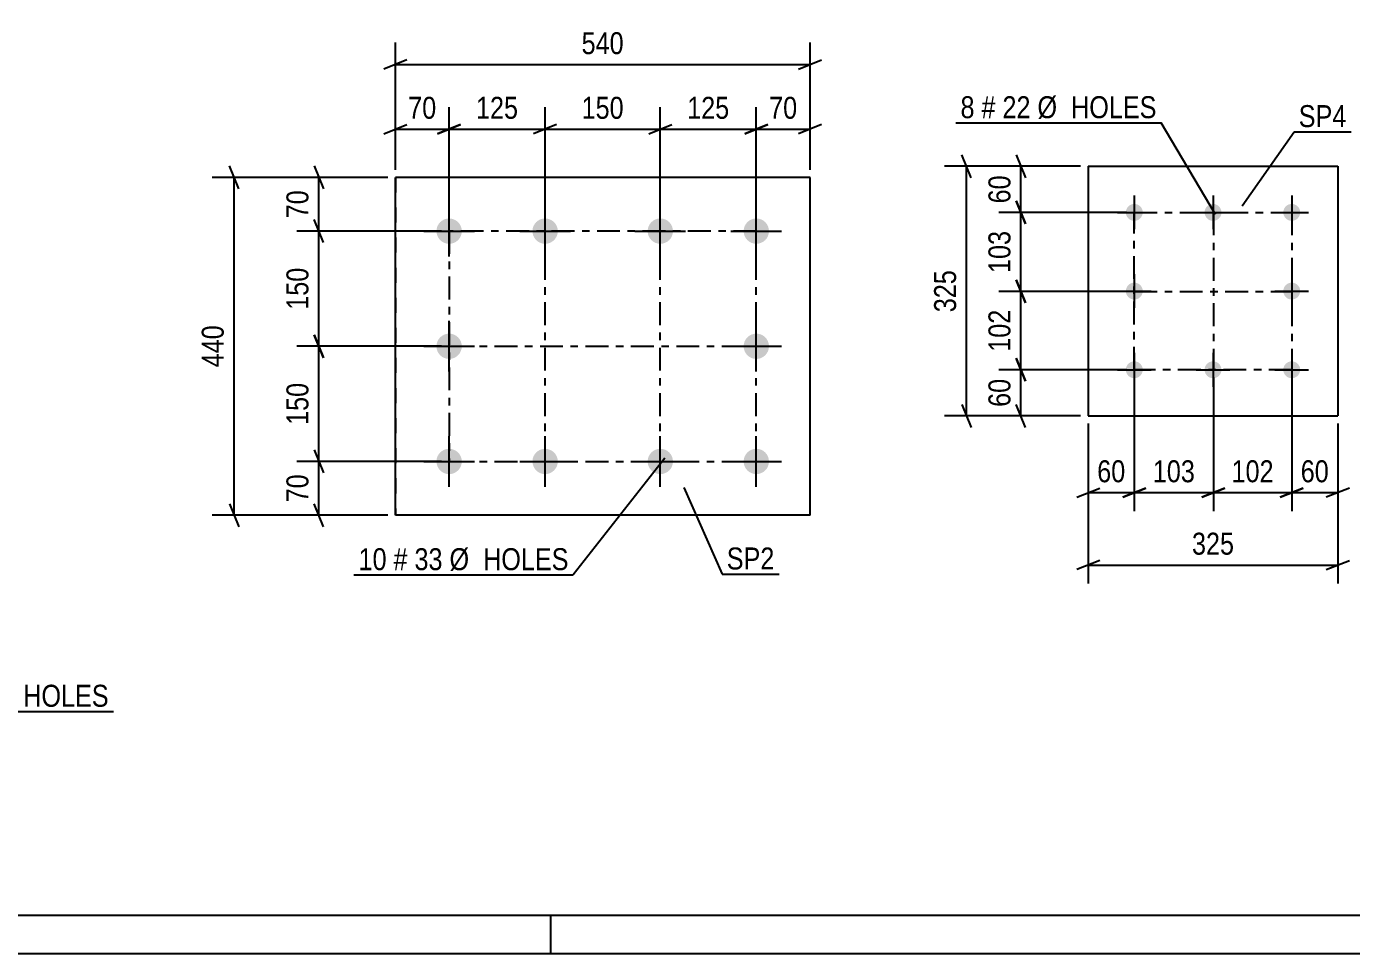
# Model space of a CAD drawing. Header units: millimetres. Extents: x 0 to 841, y 0 to 594.
# Drawn here: x 142.7 to 315.3, y 0 to 120.7 of the extents above; entities that cross this region are included whole.
import ezdxf

# ---------------------------------------------------------------- set-up
doc = ezdxf.new("R2010")
doc.units = ezdxf.units.MM
doc.linetypes.add('DXK_LINE_DOT2', pattern=[3.9198, 1.9599, -1.9599])
doc.linetypes.add('DXK_LINE_DOT3', pattern=[5.9187, 2.979, -0.9799, 0.9799, -0.9799])
doc.styles.add('Arial Narrow', font='ARIALN.TTF', dxfattribs={"height": 0.2})

# ---------------------------------------------------------------- blocks, each defined once
blk = doc.blocks.new('Unknown-682121983-1161')
at = {"color": 5, "linetype": 'Continuous'}
for p, q in [((5, 5), (836, 5)), ((211, 0), (211, 5)), ((0, 0), (841, 0))]:
    blk.add_line(p, q, dxfattribs=at)
blk = doc.blocks.new('Bolt-682121983-3488 - 3454')
at = {"linetype": 'Continuous'}
for points in [[(197.75, 95.74, -1), (197.75, 92.44, -1)], [(210.25, 95.74, -1), (210.25, 92.44, -1)], [(225.25, 95.74, -1), (225.25, 92.44, -1)], [(237.75, 95.74, -1), (237.75, 92.44, -1)], [(197.75, 80.74, -1), (197.75, 77.44, -1)], [(237.75, 80.74, -1), (237.75, 77.44, -1)], [(197.75, 65.74, -1), (197.75, 62.44, -1)], [(210.25, 65.74, -1), (210.25, 62.44, -1)], [(225.25, 65.74, -1), (225.25, 62.44, -1)], [(237.75, 65.74, -1), (237.75, 62.44, -1)]]:
    blk.add_hatch(color=1, dxfattribs=at).paths.add_polyline_path(points)
at = {"color": 1, "linetype": 'Continuous'}
for p, q in [((197.75, 90.79), (197.75, 97.39)), ((210.25, 90.79), (210.25, 97.39)), ((225.25, 90.79), (225.25, 97.39)), ((237.75, 90.79), (237.75, 97.39)), ((194.45, 94.09), (201.05, 94.09)), ((206.95, 94.09), (213.55, 94.09)), ((221.95, 94.09), (228.55, 94.09)), ((234.45, 94.09), (241.05, 94.09)), ((197.75, 75.79), (197.75, 82.39)), ((237.75, 75.79), (237.75, 82.39)), ((194.45, 79.09), (201.05, 79.09)), ((234.45, 79.09), (241.05, 79.09)), ((197.75, 60.79), (197.75, 67.39)), ((210.25, 60.79), (210.25, 67.39)), ((225.25, 60.79), (225.25, 67.39)), ((237.75, 60.79), (237.75, 67.39)), ((194.45, 64.09), (201.05, 64.09)), ((206.95, 64.09), (213.55, 64.09)), ((221.95, 64.09), (228.55, 64.09)), ((234.45, 64.09), (241.05, 64.09))]:
    blk.add_line(p, q, dxfattribs=at)
blk = doc.blocks.new('Part-682121983-3503 - 3454')
at = {"color": 2, "linetype": 'Continuous'}
for p, q in [((190.75, 101.09), (190.75, 101.09)), ((190.75, 57.09), (190.75, 101.09)), ((244.75, 101.09), (190.75, 101.09)), ((244.75, 57.09), (244.75, 101.09)), ((190.75, 57.09), (190.75, 57.09)), ((244.75, 57.09), (190.75, 57.09))]:
    blk.add_line(p, q, dxfattribs=at)
at = {"color": 7, "linetype": 'DXK_LINE_DOT2'}
for p, q in [((190.75, 101.09), (190.75, 57.09)), ((244.75, 101.09), (244.75, 101.09)), ((244.75, 57.09), (244.75, 101.09)), ((244.75, 57.09), (244.75, 57.09))]:
    blk.add_line(p, q, dxfattribs=at)
blk = doc.blocks.new('Part-682121983-2701 - 2652')
at = {"color": 2, "linetype": 'Continuous'}
for p, q in [((280.97, 102.53), (280.97, 70.03)), ((280.97, 102.53), (313.47, 102.53)), ((313.47, 102.53), (313.47, 70.03)), ((280.97, 70.03), (313.47, 70.03))]:
    blk.add_line(p, q, dxfattribs=at)
blk = doc.blocks.new('Bolt-682121983-2686 - 2652')
at = {"linetype": 'Continuous'}
for points in [[(286.97, 97.63, -1), (286.97, 95.43, -1)], [(297.22, 97.63, -1), (297.22, 95.43, -1)], [(307.47, 97.63, -1), (307.47, 95.43, -1)], [(286.97, 87.38, -1), (286.97, 85.18, -1)], [(307.47, 87.38, -1), (307.47, 85.18, -1)], [(286.97, 77.13, -1), (286.97, 74.93, -1)], [(297.22, 77.13, -1), (297.22, 74.93, -1)], [(307.47, 77.13, -1), (307.47, 74.93, -1)]]:
    blk.add_hatch(color=1, dxfattribs=at).paths.add_polyline_path(points)
at = {"color": 1, "linetype": 'Continuous'}
for p, q in [((286.97, 98.73), (286.97, 94.33)), ((297.22, 98.73), (297.22, 94.33)), ((307.47, 98.73), (307.47, 94.33)), ((284.77, 96.53), (289.17, 96.53)), ((295.02, 96.53), (299.42, 96.53)), ((305.27, 96.53), (309.67, 96.53)), ((286.97, 88.48), (286.97, 84.08)), ((307.47, 88.48), (307.47, 84.08)), ((284.77, 86.28), (289.17, 86.28)), ((305.27, 86.28), (309.67, 86.28)), ((286.97, 78.23), (286.97, 73.83)), ((297.22, 78.23), (297.22, 73.83)), ((307.47, 78.23), (307.47, 73.83)), ((284.77, 76.03), (289.17, 76.03)), ((295.02, 76.03), (299.42, 76.03)), ((305.27, 76.03), (309.67, 76.03))]:
    blk.add_line(p, q, dxfattribs=at)
blk = doc.blocks.new('Rectangle-682121983-3599 - 3454')
at = {"color": 1, "linetype": 'DXK_LINE_DOT3'}
blk.add_lwpolyline([(197.75, 64.09), (237.75, 64.09), (237.75, 94.09), (197.75, 94.09), (197.75, 64.09)], close=True, dxfattribs=at)
blk = doc.blocks.new('Rectangle-682121983-2788 - 2652')
at = {"color": 1, "linetype": 'DXK_LINE_DOT3'}
blk.add_lwpolyline([(286.97, 96.53), (307.47, 96.53), (307.47, 76.03), (286.97, 76.03), (286.97, 96.53)], close=True, dxfattribs=at)
blk = doc.blocks.new('Line-682121983-3578 - 3454')
at = {"color": 1, "linetype": 'DXK_LINE_DOT3'}
blk.add_line((210.25, 64.09), (210.25, 94.09), dxfattribs=at)
blk = doc.blocks.new('Line-682121983-2774 - 2652')
at = {"color": 1, "linetype": 'DXK_LINE_DOT3'}
blk.add_line((297.27, 96.53), (297.27, 76.03), dxfattribs=at)
blk = doc.blocks.new('Line-682121983-3585 - 3454')
at = {"color": 1, "linetype": 'DXK_LINE_DOT3'}
blk.add_line((225.25, 64.09), (225.25, 94.09), dxfattribs=at)
blk = doc.blocks.new('Line-682121983-2781 - 2652')
at = {"color": 1, "linetype": 'DXK_LINE_DOT3'}
blk.add_line((286.97, 86.23), (307.47, 86.23), dxfattribs=at)
blk = doc.blocks.new('Line-682121983-3592 - 3454')
at = {"color": 1, "linetype": 'DXK_LINE_DOT3'}
blk.add_line((197.75, 79.09), (237.75, 79.09), dxfattribs=at)
blk = doc.blocks.new('StraightDimension-682121983-3568 - 3454')
at = {"color": 7, "linetype": 'Continuous'}
for p, q in [((180.18, 65.59), (181.38, 62.59)), ((196.75, 64.09), (177.93, 64.09)), ((180.78, 57.09), (180.78, 64.09)), ((189.75, 57.09), (177.93, 57.09)), ((181.38, 55.59), (180.18, 58.59))]:
    blk.add_line(p, q, dxfattribs=at)
at = {"color": 0}
blk.add_wipeout([(180.03, 63.02), (175.83, 63.02), (175.83, 58.16), (180.03, 58.16)], dxfattribs=at)
at = {"color": 3, "style": 'Arial Narrow'}
blk.add_text('70', height=2.863, rotation=90.0002, dxfattribs=at).set_placement((179.43, 58.76))
blk = doc.blocks.new('StraightDimension-682121983-32140 - 3454')
at = {"color": 7, "linetype": 'Continuous'}
for p, q in [((181.38, 77.59), (180.18, 80.59)), ((196.75, 79.09), (177.93, 79.09)), ((180.78, 64.09), (180.78, 79.09)), ((180.18, 65.59), (181.38, 62.59)), ((196.75, 64.09), (177.93, 64.09))]:
    blk.add_line(p, q, dxfattribs=at)
at = {"color": 0}
blk.add_wipeout([(180.03, 74.93), (175.83, 74.93), (175.83, 68.25), (180.03, 68.25)], dxfattribs=at)
at = {"color": 3, "style": 'Arial Narrow'}
blk.add_text('150', height=2.863, rotation=90.0002, dxfattribs=at).set_placement((179.43, 68.85))
blk = doc.blocks.new('StraightDimension-682121983-32122 - 3454')
at = {"color": 7, "linetype": 'Continuous'}
for p, q in [((197.75, 95.09), (197.75, 110.22)), ((210.25, 95.09), (210.25, 110.22)), ((196.25, 106.77), (199.25, 107.97)), ((197.75, 107.37), (210.25, 107.37)), ((211.75, 107.97), (208.75, 106.77))]:
    blk.add_line(p, q, dxfattribs=at)
at = {"color": 0}
blk.add_wipeout([(207.34, 108.12), (207.34, 112.32), (200.65, 112.32), (200.65, 108.12)], dxfattribs=at)
at = {"color": 3, "style": 'Arial Narrow'}
blk.add_text('125', height=2.863, dxfattribs=at).set_placement((201.25, 108.72))
blk = doc.blocks.new('StraightDimension-682121983-3505 - 3454')
at = {"color": 7, "linetype": 'Continuous'}
for p, q in [((170.35, 99.59), (169.15, 102.59)), ((189.75, 101.09), (166.9, 101.09)), ((169.75, 57.09), (169.75, 101.09)), ((189.75, 57.09), (166.9, 57.09)), ((169.15, 58.59), (170.35, 55.59))]:
    blk.add_line(p, q, dxfattribs=at)
at = {"color": 0}
blk.add_wipeout([(169, 82.43), (164.8, 82.43), (164.8, 75.75), (169, 75.75)], dxfattribs=at)
at = {"color": 3, "style": 'Arial Narrow'}
blk.add_text('440', height=2.863, rotation=90.0002, dxfattribs=at).set_placement((168.4, 76.35))
blk = doc.blocks.new('StraightDimension-682121983-8530 - 3454')
at = {"color": 7, "linetype": 'Continuous'}
for p, q in [((237.75, 95.09), (237.75, 110.22)), ((244.75, 102.09), (244.75, 110.22)), ((236.25, 106.77), (239.25, 107.97)), ((237.75, 107.37), (244.75, 107.37)), ((246.25, 107.97), (243.25, 106.77))]:
    blk.add_line(p, q, dxfattribs=at)
at = {"color": 0}
blk.add_wipeout([(243.68, 108.12), (243.68, 112.32), (238.82, 112.32), (238.82, 108.12)], dxfattribs=at)
at = {"color": 3, "style": 'Arial Narrow'}
blk.add_text('70', height=2.863, dxfattribs=at).set_placement((239.42, 108.72))
blk = doc.blocks.new('StraightDimension-682121983-3558 - 3454')
at = {"color": 7, "linetype": 'Continuous'}
for p, q in [((180.18, 102.59), (181.38, 99.59)), ((189.75, 101.09), (177.93, 101.09)), ((180.78, 94.09), (180.78, 101.09)), ((181.38, 92.59), (180.18, 95.59)), ((196.75, 94.09), (177.93, 94.09))]:
    blk.add_line(p, q, dxfattribs=at)
at = {"color": 0}
blk.add_wipeout([(180.03, 100.02), (175.83, 100.02), (175.83, 95.16), (180.03, 95.16)], dxfattribs=at)
at = {"color": 3, "style": 'Arial Narrow'}
blk.add_text('70', height=2.863, rotation=90.0002, dxfattribs=at).set_placement((179.43, 95.76))
blk = doc.blocks.new('StraightDimension-682121983-8531 - 3454')
at = {"color": 7, "linetype": 'Continuous'}
for p, q in [((190.75, 102.09), (190.75, 110.22)), ((197.75, 95.09), (197.75, 110.22)), ((189.25, 106.77), (192.25, 107.97)), ((190.75, 107.37), (197.75, 107.37)), ((199.25, 107.97), (196.25, 106.77))]:
    blk.add_line(p, q, dxfattribs=at)
at = {"color": 0}
blk.add_wipeout([(196.68, 108.12), (196.68, 112.32), (191.82, 112.32), (191.82, 108.12)], dxfattribs=at)
at = {"color": 3, "style": 'Arial Narrow'}
blk.add_text('70', height=2.863, dxfattribs=at).set_placement((192.42, 108.72))
blk = doc.blocks.new('StraightDimension-682121983-12088 - 3454')
at = {"color": 7, "linetype": 'Continuous'}
for p, q in [((190.75, 102.09), (190.75, 118.64)), ((244.75, 102.09), (244.75, 118.64)), ((192.25, 116.39), (189.25, 115.19)), ((190.75, 115.79), (244.75, 115.79)), ((243.25, 115.19), (246.25, 116.39))]:
    blk.add_line(p, q, dxfattribs=at)
at = {"color": 0}
blk.add_wipeout([(221.09, 116.54), (221.09, 120.74), (214.4, 120.74), (214.4, 116.54)], dxfattribs=at)
at = {"color": 3, "style": 'Arial Narrow'}
blk.add_text('540', height=2.863, dxfattribs=at).set_placement((215, 117.14))
blk = doc.blocks.new('StraightDimension-682121983-32124 - 3454')
at = {"color": 7, "linetype": 'Continuous'}
for p, q in [((210.25, 95.09), (210.25, 110.22)), ((225.25, 95.09), (225.25, 110.22)), ((211.75, 107.97), (208.75, 106.77)), ((210.25, 107.37), (225.25, 107.37)), ((223.75, 106.77), (226.75, 107.97))]:
    blk.add_line(p, q, dxfattribs=at)
at = {"color": 0}
blk.add_wipeout([(221.09, 108.12), (221.09, 112.32), (214.4, 112.32), (214.4, 108.12)], dxfattribs=at)
at = {"color": 3, "style": 'Arial Narrow'}
blk.add_text('150', height=2.863, dxfattribs=at).set_placement((215, 108.72))
blk = doc.blocks.new('StraightDimension-682121983-32126 - 3454')
at = {"color": 7, "linetype": 'Continuous'}
for p, q in [((225.25, 95.09), (225.25, 110.22)), ((237.75, 95.09), (237.75, 110.22)), ((223.75, 106.77), (226.75, 107.97)), ((225.25, 107.37), (237.75, 107.37)), ((239.25, 107.97), (236.25, 106.77))]:
    blk.add_line(p, q, dxfattribs=at)
at = {"color": 0}
blk.add_wipeout([(234.84, 108.12), (234.84, 112.32), (228.15, 112.32), (228.15, 108.12)], dxfattribs=at)
at = {"color": 3, "style": 'Arial Narrow'}
blk.add_text('125', height=2.863, dxfattribs=at).set_placement((228.75, 108.72))
blk = doc.blocks.new('StraightDimension-682121983-32142 - 3454')
at = {"color": 7, "linetype": 'Continuous'}
for p, q in [((181.38, 92.59), (180.18, 95.59)), ((196.75, 94.09), (177.93, 94.09)), ((180.78, 79.09), (180.78, 94.09)), ((180.18, 80.59), (181.38, 77.59)), ((196.75, 79.09), (177.93, 79.09))]:
    blk.add_line(p, q, dxfattribs=at)
at = {"color": 0}
blk.add_wipeout([(180.03, 89.93), (175.83, 89.93), (175.83, 83.25), (180.03, 83.25)], dxfattribs=at)
at = {"color": 3, "style": 'Arial Narrow'}
blk.add_text('150', height=2.863, rotation=90.0002, dxfattribs=at).set_placement((179.43, 83.85))
blk = doc.blocks.new('StraightDimension-682121983-2725 - 2652')
at = {"color": 7, "linetype": 'Continuous'}
for p, q in [((285.97, 76.03), (269.34, 76.03)), ((271.59, 77.53), (272.79, 74.53)), ((272.19, 70.03), (272.19, 76.03)), ((272.79, 68.53), (271.59, 71.53)), ((279.97, 70.03), (269.34, 70.03))]:
    blk.add_line(p, q, dxfattribs=at)
at = {"color": 0}
blk.add_wipeout([(271.44, 75.46), (267.24, 75.46), (267.24, 70.6), (271.44, 70.6)], dxfattribs=at)
at = {"color": 3, "style": 'Arial Narrow'}
blk.add_text('60', height=2.863, rotation=90.0002, dxfattribs=at).set_placement((270.84, 71.2))
blk = doc.blocks.new('StraightDimension-682121983-2750 - 2652')
at = {"color": 7, "linetype": 'Continuous'}
for p, q in [((307.47, 75.03), (307.47, 57.63)), ((313.47, 69.03), (313.47, 57.63)), ((305.97, 59.43), (308.97, 60.63)), ((314.97, 60.63), (311.97, 59.43)), ((307.47, 60.03), (313.47, 60.03))]:
    blk.add_line(p, q, dxfattribs=at)
at = {"color": 0}
blk.add_wipeout([(312.9, 60.78), (312.9, 64.98), (308.04, 64.98), (308.04, 60.78)], dxfattribs=at)
at = {"color": 3, "style": 'Arial Narrow'}
blk.add_text('60', height=2.863, dxfattribs=at).set_placement((308.64, 61.38))
blk = doc.blocks.new('StraightDimension-682121983-2703 - 2652')
at = {"color": 7, "linetype": 'Continuous'}
for p, q in [((280.97, 69.03), (280.97, 48.2)), ((313.47, 69.03), (313.47, 48.2)), ((282.47, 51.2), (279.47, 50)), ((280.97, 50.6), (313.47, 50.6)), ((311.97, 50), (314.97, 51.2))]:
    blk.add_line(p, q, dxfattribs=at)
at = {"color": 0}
blk.add_wipeout([(300.56, 51.35), (300.56, 55.55), (293.88, 55.55), (293.88, 51.35)], dxfattribs=at)
at = {"color": 3, "style": 'Arial Narrow'}
blk.add_text('325', height=2.863, dxfattribs=at).set_placement((294.48, 51.95))
blk = doc.blocks.new('StraightDimension-682121983-9587 - 2652')
at = {"color": 7, "linetype": 'Continuous'}
for p, q in [((286.97, 75.03), (286.97, 57.63)), ((297.27, 75.03), (297.27, 57.63)), ((285.47, 59.43), (288.47, 60.63)), ((298.77, 60.63), (295.77, 59.43)), ((286.97, 60.03), (297.27, 60.03))]:
    blk.add_line(p, q, dxfattribs=at)
at = {"color": 0}
blk.add_wipeout([(295.46, 60.78), (295.46, 64.98), (288.78, 64.98), (288.78, 60.78)], dxfattribs=at)
at = {"color": 3, "style": 'Arial Narrow'}
blk.add_text('103', height=2.863, dxfattribs=at).set_placement((289.38, 61.38))
blk = doc.blocks.new('StraightDimension-682121983-2714 - 2652')
at = {"color": 7, "linetype": 'Continuous'}
for p, q in [((265.71, 101.03), (264.51, 104.03)), ((279.97, 102.53), (262.26, 102.53)), ((265.11, 70.03), (265.11, 102.53)), ((264.51, 71.53), (265.71, 68.53)), ((279.97, 70.03), (262.26, 70.03))]:
    blk.add_line(p, q, dxfattribs=at)
at = {"color": 0}
blk.add_wipeout([(264.36, 89.62), (260.16, 89.62), (260.16, 82.93), (264.36, 82.93)], dxfattribs=at)
at = {"color": 3, "style": 'Arial Narrow'}
blk.add_text('325', height=2.863, rotation=90.0002, dxfattribs=at).set_placement((263.76, 83.53))
blk = doc.blocks.new('StraightDimension-682121983-2739 - 2652')
at = {"color": 7, "linetype": 'Continuous'}
for p, q in [((271.59, 104.03), (272.79, 101.03)), ((279.97, 102.53), (269.34, 102.53)), ((272.19, 96.53), (272.19, 102.53)), ((272.79, 95.03), (271.59, 98.03)), ((285.97, 96.53), (269.34, 96.53))]:
    blk.add_line(p, q, dxfattribs=at)
at = {"color": 0}
blk.add_wipeout([(271.44, 101.96), (267.24, 101.96), (267.24, 97.1), (271.44, 97.1)], dxfattribs=at)
at = {"color": 3, "style": 'Arial Narrow'}
blk.add_text('60', height=2.863, rotation=90.0002, dxfattribs=at).set_placement((270.84, 97.7))
blk = doc.blocks.new('StraightDimension-682121983-2764 - 2652')
at = {"color": 7, "linetype": 'Continuous'}
for p, q in [((286.97, 75.03), (286.97, 57.63)), ((280.97, 69.03), (280.97, 57.63)), ((279.47, 59.43), (282.47, 60.63)), ((288.47, 60.63), (285.47, 59.43)), ((280.97, 60.03), (286.97, 60.03))]:
    blk.add_line(p, q, dxfattribs=at)
at = {"color": 0}
blk.add_wipeout([(286.4, 60.78), (286.4, 64.98), (281.54, 64.98), (281.54, 60.78)], dxfattribs=at)
at = {"color": 3, "style": 'Arial Narrow'}
blk.add_text('60', height=2.863, dxfattribs=at).set_placement((282.14, 61.38))
blk = doc.blocks.new('StraightDimension-682121983-9571 - 2652')
at = {"color": 7, "linetype": 'Continuous'}
for p, q in [((271.59, 87.73), (272.79, 84.73)), ((285.97, 86.23), (269.34, 86.23)), ((272.19, 76.03), (272.19, 86.23)), ((285.97, 76.03), (269.34, 76.03)), ((272.79, 74.53), (271.59, 77.53))]:
    blk.add_line(p, q, dxfattribs=at)
at = {"color": 0}
blk.add_wipeout([(271.44, 84.47), (267.24, 84.47), (267.24, 77.78), (271.44, 77.78)], dxfattribs=at)
at = {"color": 3, "style": 'Arial Narrow'}
blk.add_text('102', height=2.863, rotation=90.0002, dxfattribs=at).set_placement((270.84, 78.38))
blk = doc.blocks.new('StraightDimension-682121983-9573 - 2652')
at = {"color": 7, "linetype": 'Continuous'}
for p, q in [((271.59, 98.03), (272.79, 95.03)), ((285.97, 96.53), (269.34, 96.53)), ((272.19, 86.23), (272.19, 96.53)), ((272.79, 84.73), (271.59, 87.73)), ((285.97, 86.23), (269.34, 86.23))]:
    blk.add_line(p, q, dxfattribs=at)
at = {"color": 0}
blk.add_wipeout([(271.44, 94.72), (267.24, 94.72), (267.24, 88.04), (271.44, 88.04)], dxfattribs=at)
at = {"color": 3, "style": 'Arial Narrow'}
blk.add_text('103', height=2.863, rotation=90.0002, dxfattribs=at).set_placement((270.84, 88.64))
blk = doc.blocks.new('StraightDimension-682121983-9589 - 2652')
at = {"color": 7, "linetype": 'Continuous'}
for p, q in [((297.27, 75.03), (297.27, 57.63)), ((307.47, 75.03), (307.47, 57.63)), ((295.77, 59.43), (298.77, 60.63)), ((308.97, 60.63), (305.97, 59.43)), ((297.27, 60.03), (307.47, 60.03))]:
    blk.add_line(p, q, dxfattribs=at)
at = {"color": 0}
blk.add_wipeout([(305.71, 60.78), (305.71, 64.98), (299.03, 64.98), (299.03, 60.78)], dxfattribs=at)
at = {"color": 3, "style": 'Arial Narrow'}
blk.add_text('102', height=2.863, dxfattribs=at).set_placement((299.63, 61.38))
blk = doc.blocks.new('Mark-682121983-3658 - 3613')
at = {"color": 0}
for points in [[(129.74, 32.14), (129.74, 35.14), (127.91, 35.14), (127.91, 32.14)], [(132.47, 32.14), (132.47, 35.14), (130.64, 35.14), (130.64, 32.14)], [(137.02, 32.14), (137.02, 35.14), (133.37, 35.14), (133.37, 32.14)], [(153.45, 32.14), (153.45, 35.14), (137.92, 35.14), (137.92, 32.14)]]:
    blk.add_wipeout(points, dxfattribs=at)
for points in [[(129.74, 32.14), (129.74, 35.14), (127.91, 35.14), (127.91, 32.14)], [(132.47, 32.14), (132.47, 35.14), (130.64, 35.14), (130.64, 32.14)], [(137.02, 32.14), (137.02, 35.14), (133.37, 35.14), (133.37, 32.14)], [(153.45, 32.14), (153.45, 35.14), (137.92, 35.14), (137.92, 32.14)]]:
    blk.add_wipeout(points, dxfattribs=at)
at = {"color": 7, "linetype": 'Continuous'}
for p, q in [((110.71, 72.82), (127.31, 31.54)), ((127.31, 31.54), (154.05, 31.54))]:
    blk.add_line(p, q, dxfattribs=at)
at = {"color": 3, "style": 'Arial Narrow'}
for s, height, p in [('8', 2.86, (127.91, 32.14)), ('#', 2.86, (130.64, 32.14)), ('33', 2.863, (133.37, 32.14)), ('Ø  HOLES', 2.863, (137.92, 32.14))]:
    blk.add_text(s, height=height, dxfattribs=at).set_placement(p)
blk = doc.blocks.new('Mark-682121983-3484 - 3454')
at = {"color": 0}
for points in [[(189.61, 49.93), (189.61, 52.93), (185.96, 52.93), (185.96, 49.93)], [(192.34, 49.93), (192.34, 52.93), (190.51, 52.93), (190.51, 49.93)], [(196.9, 49.93), (196.9, 52.93), (193.24, 52.93), (193.24, 49.93)], [(213.32, 49.93), (213.32, 52.93), (197.8, 52.93), (197.8, 49.93)]]:
    blk.add_wipeout(points, dxfattribs=at)
for points in [[(189.61, 49.93), (189.61, 52.93), (185.96, 52.93), (185.96, 49.93)], [(192.34, 49.93), (192.34, 52.93), (190.51, 52.93), (190.51, 49.93)], [(196.9, 49.93), (196.9, 52.93), (193.24, 52.93), (193.24, 49.93)], [(213.32, 49.93), (213.32, 52.93), (197.8, 52.93), (197.8, 49.93)]]:
    blk.add_wipeout(points, dxfattribs=at)
at = {"color": 7, "linetype": 'Continuous'}
for p in [(225.82, 64.53), (185.36, 49.33)]:
    blk.add_line(p, (213.92, 49.33), dxfattribs=at)
at = {"color": 3, "style": 'Arial Narrow'}
for s, height, p in [('10', 2.863, (185.96, 49.93)), ('#', 2.86, (190.51, 49.93)), ('33', 2.863, (193.24, 49.93)), ('Ø  HOLES', 2.863, (197.8, 49.93))]:
    blk.add_text(s, height=height, dxfattribs=at).set_placement(p)
blk = doc.blocks.new('Mark-682121983-3499 - 3454')
at = {"color": 0}
blk.add_wipeout([(240.11, 50.02), (240.11, 53.02), (233.9, 53.02), (233.9, 50.02)], dxfattribs=at)
blk.add_wipeout([(240.11, 50.02), (240.11, 53.02), (233.9, 53.02), (233.9, 50.02)], dxfattribs=at)
at = {"color": 30, "linetype": 'Continuous'}
for p, q in [((228.31, 60.71), (233.3, 49.42)), ((233.3, 49.42), (240.71, 49.42))]:
    blk.add_line(p, q, dxfattribs=at)
at = {"color": 3, "style": 'Arial Narrow'}
blk.add_text('SP2', height=2.863, dxfattribs=at).set_placement((233.9, 50.02))
blk = doc.blocks.new('Mark-682121983-2682 - 2652')
at = {"color": 0}
for points in [[(266.17, 108.8), (266.17, 111.8), (264.34, 111.8), (264.34, 108.8)], [(268.9, 108.8), (268.9, 111.8), (267.07, 111.8), (267.07, 108.8)], [(273.46, 108.8), (273.46, 111.8), (269.8, 111.8), (269.8, 108.8)], [(289.88, 108.8), (289.88, 111.8), (274.36, 111.8), (274.36, 108.8)]]:
    blk.add_wipeout(points, dxfattribs=at)
for points in [[(266.17, 108.8), (266.17, 111.8), (264.34, 111.8), (264.34, 108.8)], [(268.9, 108.8), (268.9, 111.8), (267.07, 111.8), (267.07, 108.8)], [(273.46, 108.8), (273.46, 111.8), (269.8, 111.8), (269.8, 108.8)], [(289.88, 108.8), (289.88, 111.8), (274.36, 111.8), (274.36, 108.8)]]:
    blk.add_wipeout(points, dxfattribs=at)
at = {"color": 7, "linetype": 'Continuous'}
for p in [(263.74, 108.2), (297.53, 96.27)]:
    blk.add_line(p, (290.48, 108.2), dxfattribs=at)
at = {"color": 3, "style": 'Arial Narrow'}
for s, height, p in [('8', 2.86, (264.34, 108.8)), ('#', 2.86, (267.07, 108.8)), ('22', 2.863, (269.8, 108.8)), ('Ø  HOLES', 2.863, (274.36, 108.8))]:
    blk.add_text(s, height=height, dxfattribs=at).set_placement(p)
blk = doc.blocks.new('Mark-682121983-2697 - 2652')
at = {"color": 0}
blk.add_wipeout([(314.59, 107.64), (314.59, 110.64), (308.38, 110.64), (308.38, 107.64)], dxfattribs=at)
blk.add_wipeout([(314.59, 107.64), (314.59, 110.64), (308.38, 110.64), (308.38, 107.64)], dxfattribs=at)
at = {"color": 30, "linetype": 'Continuous'}
for p, q in [((301.03, 97.39), (307.78, 107.04)), ((307.78, 107.04), (315.19, 107.04))]:
    blk.add_line(p, q, dxfattribs=at)
at = {"color": 3, "style": 'Arial Narrow'}
blk.add_text('SP4', height=2.863, dxfattribs=at).set_placement((308.38, 107.64))

msp = doc.modelspace()

# ---------------------------------------------------------------- block references
for name in ['Unknown-682121983-1161', 'Part-682121983-2701 - 2652', 'Part-682121983-3503 - 3454', 'Bolt-682121983-2686 - 2652', 'Bolt-682121983-3488 - 3454', 'Rectangle-682121983-2788 - 2652', 'Line-682121983-2774 - 2652', 'Rectangle-682121983-3599 - 3454', 'Line-682121983-3578 - 3454', 'Line-682121983-3585 - 3454', 'Line-682121983-2781 - 2652', 'Line-682121983-3592 - 3454']:
    msp.add_blockref(name, (0, 0))

# ---------------------------------------------------------------- next in the draw order: block references
for name in ['StraightDimension-682121983-32122 - 3454', 'StraightDimension-682121983-8530 - 3454', 'Mark-682121983-2697 - 2652', 'StraightDimension-682121983-2725 - 2652', 'StraightDimension-682121983-2750 - 2652', 'Mark-682121983-3658 - 3613', 'StraightDimension-682121983-3568 - 3454', 'Mark-682121983-3499 - 3454']:
    msp.add_blockref(name, (0, 0))

# ---------------------------------------------------------------- next in the draw order: block references
for name in ['StraightDimension-682121983-32140 - 3454', 'StraightDimension-682121983-2703 - 2652']:
    msp.add_blockref(name, (0, 0))

# ---------------------------------------------------------------- next in the draw order: block references
for name in ['StraightDimension-682121983-2714 - 2652', 'StraightDimension-682121983-3505 - 3454', 'StraightDimension-682121983-9587 - 2652']:
    msp.add_blockref(name, (0, 0))

# ---------------------------------------------------------------- next in the draw order: block references
for name in ['StraightDimension-682121983-2739 - 2652', 'StraightDimension-682121983-3558 - 3454', 'StraightDimension-682121983-2764 - 2652', 'StraightDimension-682121983-9589 - 2652', 'Mark-682121983-3484 - 3454']:
    msp.add_blockref(name, (0, 0))

# ---------------------------------------------------------------- next in the draw order: block references
for name in ['StraightDimension-682121983-8531 - 3454', 'StraightDimension-682121983-9571 - 2652']:
    msp.add_blockref(name, (0, 0))

# ---------------------------------------------------------------- next in the draw order: block references
for name in ['StraightDimension-682121983-12088 - 3454', 'StraightDimension-682121983-9573 - 2652', 'StraightDimension-682121983-32142 - 3454']:
    msp.add_blockref(name, (0, 0))

# ---------------------------------------------------------------- next in the draw order: block references
for name in ['StraightDimension-682121983-32124 - 3454', 'Mark-682121983-2682 - 2652']:
    msp.add_blockref(name, (0, 0))

# ---------------------------------------------------------------- next in the draw order: block references
msp.add_blockref('StraightDimension-682121983-32126 - 3454', (0, 0))

doc.saveas('drawing.dxf')
